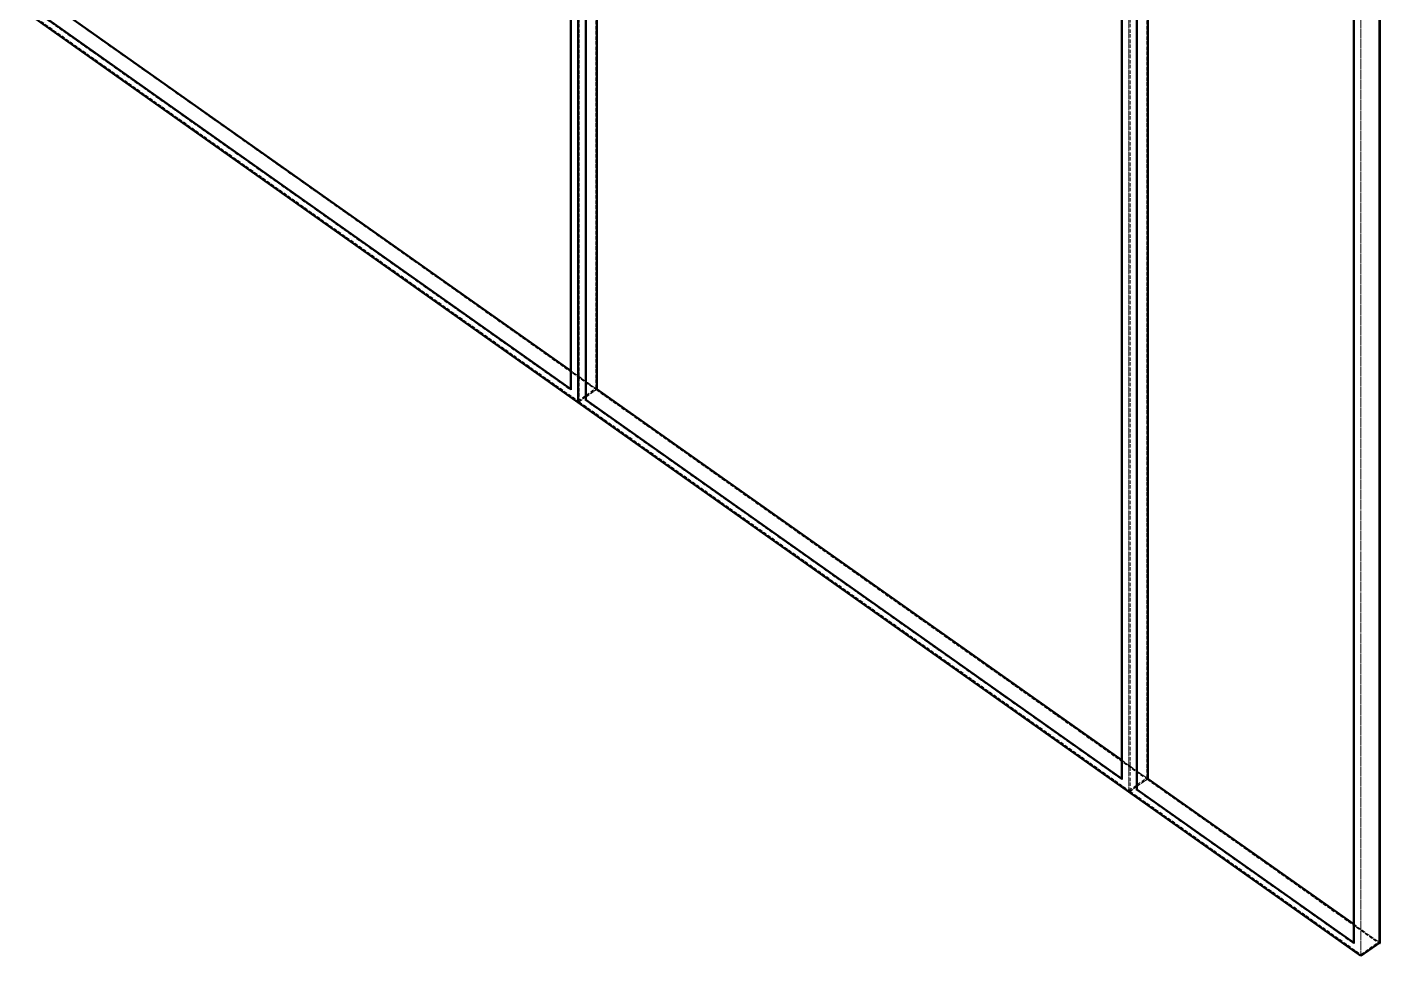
# Model space of a CAD drawing. Header units: millimetres. Extents: x 1091 to 14628, y 360 to 10440.
# Drawn here: x 2127 to 3611, y 1207 to 2226 of the extents above; entities that cross this region are included whole.
import ezdxf

# ---------------------------------------------------------------- set-up
doc = ezdxf.new("R2010")
doc.units = ezdxf.units.MM
doc.linetypes.add('Hidden', pattern=[15, 5, -3, 5, -2])
for name, color, linetype, lineweight in [('Default', 7, 'Continuous', 50), ('Edges', 7, 'Hidden', 15), ('HiddenEdges', 2, 'Hidden', 15), ('HiddenSilhouettes', 2, 'Hidden', 15), ('Silhouettes', 7, 'Continuous', 50)]:
    doc.layers.add(name, color=color, linetype=linetype, lineweight=lineweight)

# ---------------------------------------------------------------- blocks, each defined once
blk = doc.blocks.new('Isometric')
at = {"layer": 'Edges'}
for points in [[(-843.6, -2239), (-843.6, 356)], [(-48.1, -2812.1), (-48.1, -195.9)], [(-37.5, -2809), (-37.5, -214)], [(-1649.7, -1669), (-864.8, -2224)], [(-842.7, -2234.4), (-826.5, -2222.9)], [(-843.6, -2239), (-58.7, -2794)], [(-37.5, -2809), (-36.6, -2808.4)], [(-37.5, -2809), (280.7, -3034)]]:
    blk.add_lwpolyline(points, dxfattribs=at)
for points in [[(291.3, -3052.1, 0), (291.3, -435.9, 0)], [(318.2, -3034, 0), (318.2, -1526.1, 0)], [(-843.6, -2239, 0), (-842.7, -2238.4, 0)], [(-36.6, -2804.4, 0), (-20.4, -2792.9, 0)]]:
    blk.add_polyline3d(points, dxfattribs=at)
at = {"layer": 'HiddenEdges'}
for points in [[(-828.2, -2221.7), (-828.2, 392.9)], [(-827.3, -2223.1), (-827.3, 393.1)], [(-863.9, -2223.4), (-863.9, 371.6)], [(-854.2, -2240.1), (-854.2, 374.5)], [(-22.1, -2791.7), (-22.1, -177.1)], [(-20.4, -2793.4), (-20.4, -177.1)], [(-48.1, -2810.1), (-48.1, -195.5)], [(-57.8, -2793.4), (-57.8, -198.4)], [(-1633.4, -1653.1), (-827.3, -2223.1)], [(-1632.6, -1653.4), (-826.5, -2223.4)], [(-48.1, -2812.1), (-21.2, -2793.1)], [(-46.4, -2811.3), (-36.6, -2804.4)], [(-20.4, -2793.4), (319, -3033.4)]]:
    blk.add_lwpolyline(points, dxfattribs=at)
for points in [[(317.3, -3031.7, 0), (317.3, -417.1, 0)], [(281.6, -3033.4, 0), (281.6, -438.4, 0)], [(291.3, -3050.1, 0), (291.3, -435.5, 0)], [(-852.5, -2241.3, 0), (-842.7, -2234.4, 0)], [(-827.3, -2223.1, 0), (-21.2, -2793.1, 0)], [(-826.5, -2223.4, 0), (-20.4, -2793.4, 0)], [(-21.2, -2793.1, 0), (318.2, -3033.1, 0)]]:
    blk.add_polyline3d(points, dxfattribs=at)
at = {"layer": 'HiddenSilhouettes'}
for points in [[(-827.3, -2224), (-827.3, 392.3)], [(-852.5, -2241.3), (-852.5, 373.3)], [(-21.2, -2794), (-21.2, -763)], [(-1633.4, -1654), (-827.3, -2224)], [(-1658.6, -1671.3), (-854.2, -2240.1)], [(-864.8, -2195.8), (-828.2, -2221.7)], [(-864.8, -2222.8), (-863.9, -2223.4)], [(-864.8, -2224), (-863.9, -2223.4)], [(-827.3, -2224), (-826.5, -2223.4)], [(-854.2, -2240.1), (-854.2, -2240.1)], [(-852.5, -2241.3), (-48.1, -2810.1)], [(-58.7, -2765.8), (-22.1, -2791.7)], [(-58.7, -2792.8), (-57.8, -2793.4)], [(-58.7, -2794), (-57.8, -2793.4)], [(-48.1, -2810.1), (-48.1, -2810.1)], [(-21.2, -2794), (-20.4, -2793.4)], [(-21.2, -2794), (317.6, -3033.6)], [(280.7, -3005.8), (317.3, -3031.7)], [(280.7, -3032.8), (281.6, -3033.4)], [(280.7, -3034), (281.6, -3033.4)]]:
    blk.add_lwpolyline(points, dxfattribs=at)
for points in [[(-46.4, -2811.3, 0), (-46.4, -196.7, 0)], [(-826.5, -2223.4, 0), (-826.5, -2098.4, 0)], [(-854.2, -2240.1, 0), (-828.2, -2221.7, 0)], [(-854.2, -2242.1, 0), (-827.3, -2223.1, 0)], [(-827.3, -2224, 0), (-21.2, -2794, 0)], [(-21.2, -2793.1, 0), (-21.2, -2289.1, 0)], [(-48.1, -2810.1, 0), (-22.1, -2791.7, 0)], [(-46.4, -2811.3, 0), (291.3, -3050.1, 0)], [(291.3, -3050.1, 0), (317.3, -3031.7, 0)]]:
    blk.add_polyline3d(points, dxfattribs=at)
at = {"layer": 'Silhouettes'}
for points in [[(-864.8, -2224), (-864.8, 371)], [(-854.2, -2242.1), (-854.2, 374.1)], [(-842.7, -2238.4), (-842.7, 355.4)], [(-826.5, -2222.9), (-826.5, 343.9)], [(-58.7, -2794), (-58.7, -199)], [(-20.4, -2792.9), (-20.4, -226.1)], [(-1632.6, -1652.9), (-864.8, -2195.8)], [(-842.7, -2238.4), (-58.7, -2792.8)], [(-36.6, -2808.4), (280.7, -3032.8)], [(291.3, -3052.1), (318.2, -3033.1)], [(317.6, -3033.6), (318.2, -3034)], [(318.2, -3034), (319, -3033.4)]]:
    blk.add_lwpolyline(points, dxfattribs=at)
for points in [[(-36.6, -2808.4, 0), (-36.6, -214.6, 0)], [(318.2, -3033.1, 0), (318.2, -416.9, 0)], [(319, -3033.4, 0), (319, -417.1, 0)], [(280.7, -3034, 0), (280.7, -439, 0)], [(-1660.3, -1672.1, 0), (-854.2, -2242.1, 0)], [(-1648.8, -1668.4, 0), (-864.8, -2222.8, 0)], [(-826.5, -2222.9, 0), (-58.7, -2765.8, 0)], [(-854.2, -2242.1, 0), (-48.1, -2812.1, 0)], [(-20.4, -2792.9, 0), (280.7, -3005.8, 0)], [(-48.1, -2812.1, 0), (291.3, -3052.1, 0)]]:
    blk.add_polyline3d(points, dxfattribs=at)

msp = doc.modelspace()

# ---------------------------------------------------------------- block references
at = {"layer": 'Default', "xscale": 0.75, "yscale": 0.75, "zscale": 0.75}
msp.add_blockref('Isometric', (3372, 3496), dxfattribs=at)

doc.saveas('drawing.dxf')
